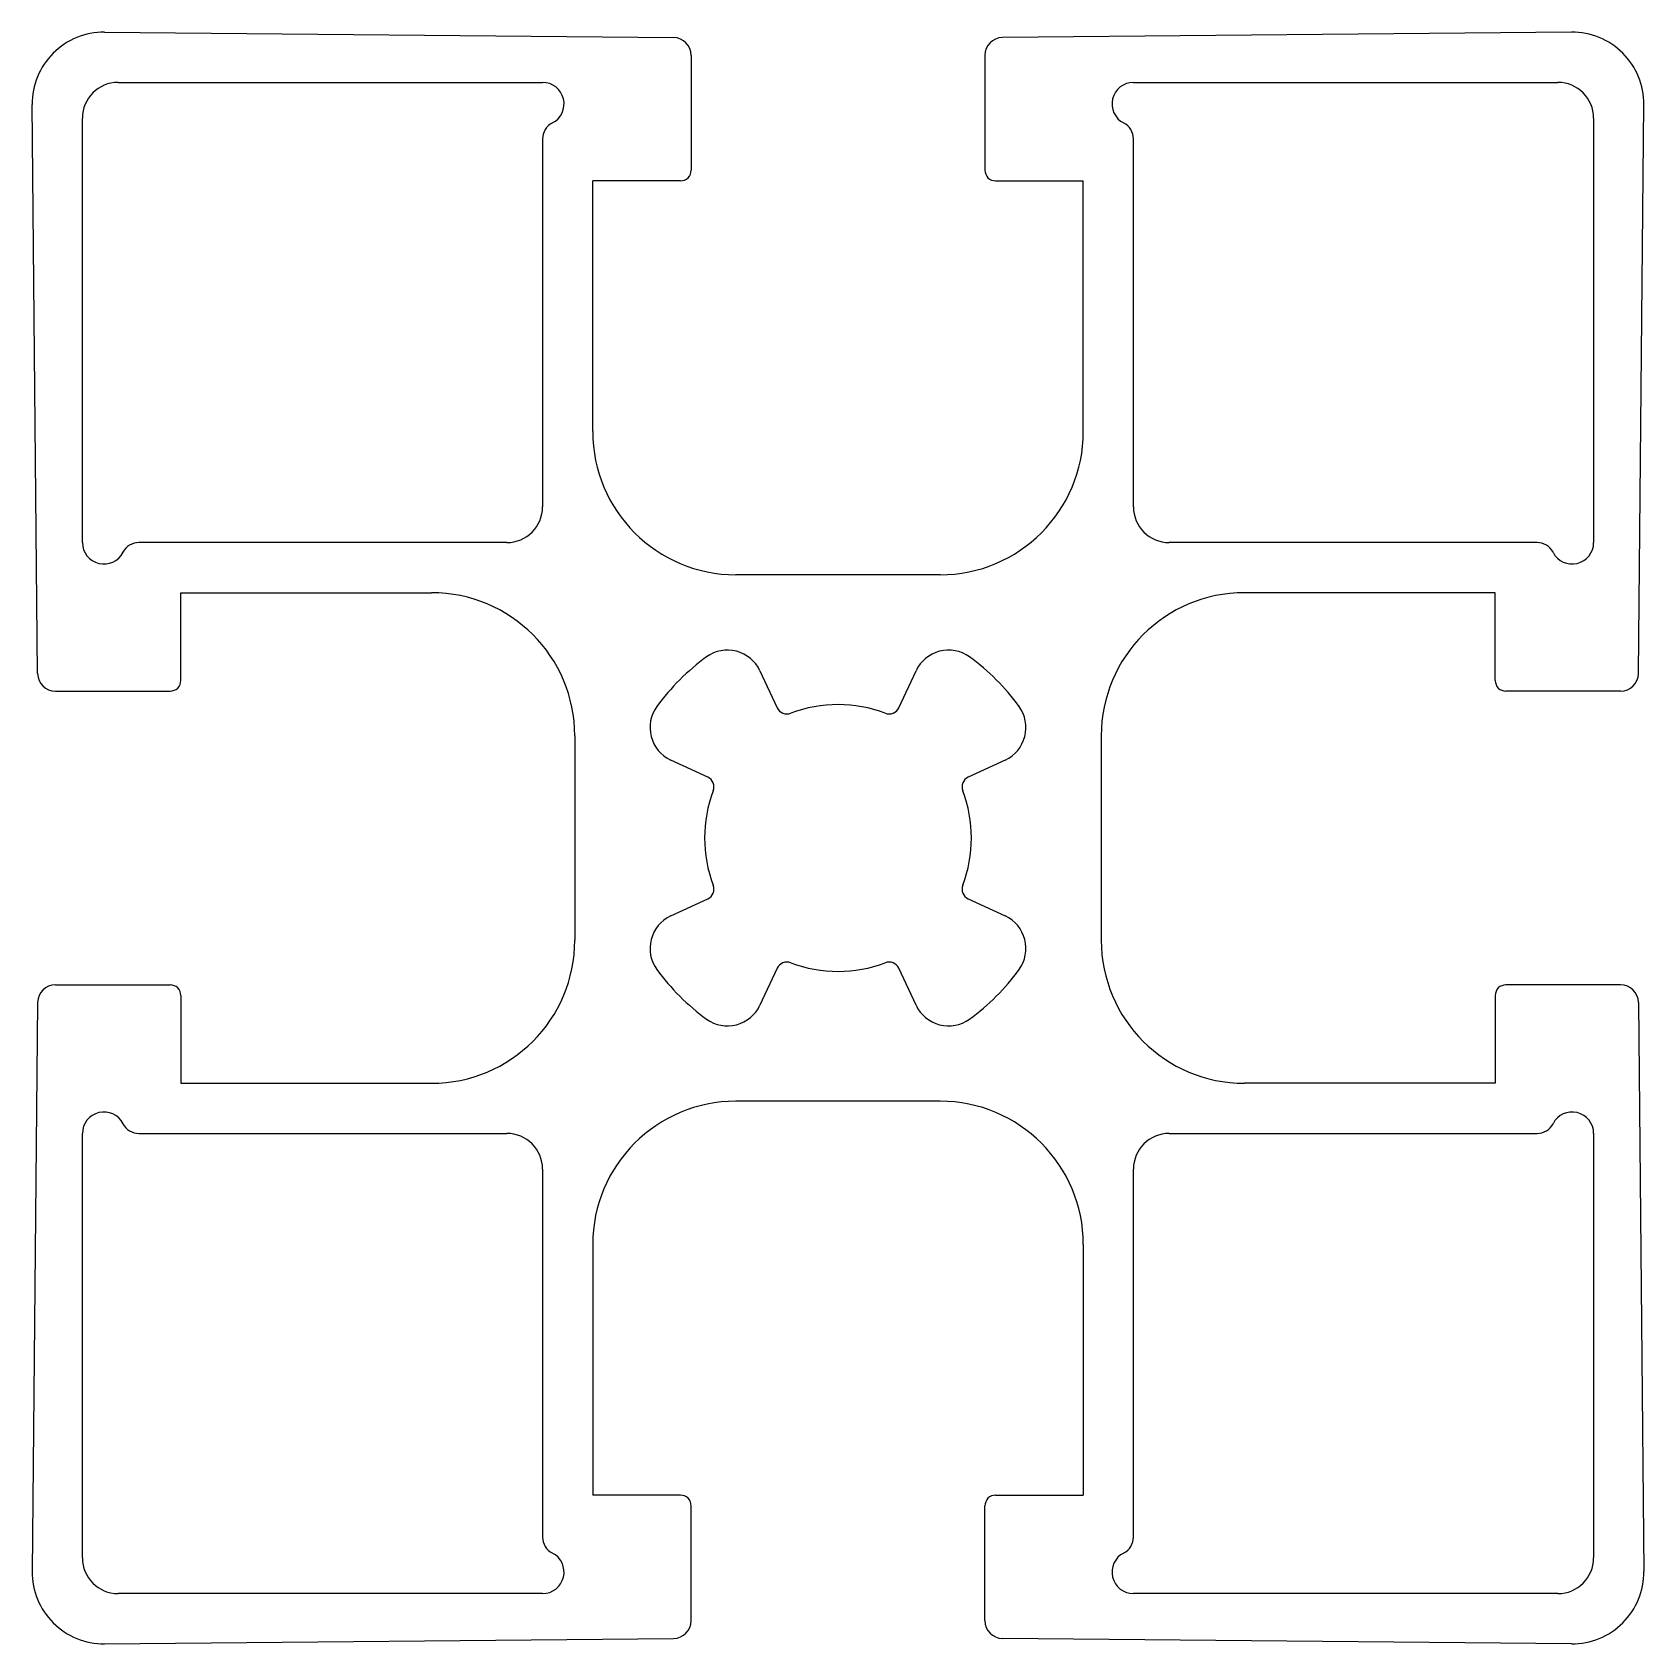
# Model space of a CAD drawing. Extents: x 2722 to 2767, y 2059.4 to 2104.4.
import ezdxf

# ---------------------------------------------------------------- set-up
doc = ezdxf.new("R2010")
doc.units = 0
doc.layers.get('0').update_dxf_attribs({"linetype": 'CONTINUOUS'})

msp = doc.modelspace()

# ---------------------------------------------------------------- linework, layer by layer
for p, q in [((2723.969, 2104.387), (2739.855, 2104.237)), ((2764.932, 2104.387), (2749.046, 2104.237)), ((2740.351, 2103.737), (2740.351, 2100.537)), ((2748.551, 2103.737), (2748.551, 2100.537)), ((2724.351, 2102.987), (2736.201, 2102.987)), ((2752.701, 2102.987), (2764.551, 2102.987)), ((2722.101, 2086.482), (2721.951, 2102.368)), ((2723.351, 2090.137), (2723.351, 2101.987)), ((2765.551, 2101.987), (2765.551, 2090.137)), ((2766.801, 2086.482), (2766.951, 2102.368)), ((2736.201, 2101.407), (2736.201, 2091.137)), ((2752.701, 2091.137), (2752.701, 2101.407)), ((2737.601, 2093.237), (2737.601, 2100.237)), ((2740.051, 2100.237), (2737.601, 2100.237)), ((2748.851, 2100.237), (2751.301, 2100.237)), ((2751.301, 2093.237), (2751.301, 2100.237)), ((2735.201, 2090.137), (2724.93, 2090.137)), ((2763.971, 2090.137), (2753.701, 2090.137)), ((2747.301, 2089.237), (2741.601, 2089.237)), ((2726.101, 2086.287), (2726.101, 2088.737)), ((2726.101, 2088.737), (2733.101, 2088.737)), ((2762.801, 2088.737), (2755.801, 2088.737)), ((2762.801, 2086.287), (2762.801, 2088.737)), ((2742.272, 2086.558), (2742.754, 2085.525)), ((2746.147, 2085.525), (2746.629, 2086.558)), ((2722.601, 2085.987), (2725.801, 2085.987)), ((2766.301, 2085.987), (2763.101, 2085.987)), ((2737.101, 2084.737), (2737.101, 2079.037)), ((2751.801, 2084.737), (2751.801, 2079.037)), ((2740.813, 2083.583), (2739.78, 2084.065)), ((2749.122, 2084.065), (2748.088, 2083.583)), ((2739.78, 2079.709), (2740.813, 2080.191)), ((2748.088, 2080.191), (2749.122, 2079.709)), ((2742.754, 2078.249), (2742.272, 2077.216)), ((2746.629, 2077.216), (2746.147, 2078.249)), ((2722.601, 2077.787), (2725.801, 2077.787)), ((2766.301, 2077.787), (2763.101, 2077.787)), ((2722.101, 2077.292), (2721.951, 2061.406)), ((2726.101, 2077.487), (2726.101, 2075.037)), ((2762.801, 2077.487), (2762.801, 2075.037)), ((2766.801, 2077.292), (2766.951, 2061.406)), ((2726.101, 2075.037), (2733.101, 2075.037)), ((2762.801, 2075.037), (2755.801, 2075.037)), ((2747.301, 2074.537), (2741.601, 2074.537)), ((2723.351, 2061.787), (2723.351, 2073.637)), ((2724.93, 2073.637), (2735.201, 2073.637)), ((2753.701, 2073.637), (2763.971, 2073.637)), ((2765.551, 2073.637), (2765.551, 2061.787)), ((2736.201, 2072.637), (2736.201, 2062.367)), ((2752.701, 2062.367), (2752.701, 2072.637)), ((2737.601, 2070.537), (2737.601, 2063.537)), ((2751.301, 2070.537), (2751.301, 2063.537)), ((2740.051, 2063.537), (2737.601, 2063.537)), ((2748.851, 2063.537), (2751.301, 2063.537)), ((2740.351, 2060.037), (2740.351, 2063.237)), ((2748.551, 2060.037), (2748.551, 2063.237)), ((2736.201, 2060.787), (2724.351, 2060.787)), ((2764.551, 2060.787), (2752.701, 2060.787)), ((2723.969, 2059.387), (2739.855, 2059.537)), ((2764.932, 2059.387), (2749.046, 2059.537))]:
    msp.add_line(p, q)
for centre, radius, start, end in [((2723.951, 2102.387), 2, 89.4592, 180.5408), ((2739.851, 2103.737), 0.5, 0, 89.4592), ((2749.051, 2103.737), 0.5, 90.5408, 180), ((2764.951, 2102.387), 2, 359.4592, 90.5408), ((2724.351, 2101.987), 1, 90, 180), ((2736.201, 2102.387), 0.6, 297.0357, 90), ((2752.701, 2102.387), 0.6, 90, 242.9643), ((2764.551, 2101.987), 1, 0, 90), ((2736.701, 2101.407), 0.5, 117.0357, 180), ((2752.201, 2101.407), 0.5, 0, 62.9643), ((2740.051, 2100.537), 0.3, 270, 0), ((2748.851, 2100.537), 0.3, 180, 270), ((2741.601, 2093.237), 4, 180, 270), ((2747.301, 2093.237), 4, 270, 0), ((2735.201, 2091.137), 1, 270, 0), ((2753.701, 2091.137), 1, 180, 270), ((2723.951, 2090.137), 0.6, 180, 332.9643), ((2724.93, 2089.637), 0.5, 90, 152.9643), ((2763.971, 2089.637), 0.5, 27.0357, 90), ((2764.951, 2090.137), 0.6, 207.0357, 360), ((2733.101, 2084.737), 4, 0, 90), ((2755.801, 2084.737), 4, 90, 180), ((2741.366, 2086.135), 1, 25, 125.9806), ((2747.535, 2086.135), 1, 54.0194, 155), ((2744.451, 2081.887), 6.25, 125.9806, 144.0194), ((2744.451, 2081.887), 6.25, 35.9806, 54.0194), ((2722.601, 2086.487), 0.5, 180.5408, 270), ((2725.801, 2086.287), 0.3, 270, 360), ((2763.101, 2086.287), 0.3, 180, 270), ((2766.301, 2086.487), 0.5, 270, 359.4592), ((2740.202, 2084.971), 1, 144.0194, 245), ((2743.026, 2085.651), 0.3, 205, 290.7255), ((2744.451, 2081.887), 3.725, 69.2745, 110.7255), ((2745.875, 2085.651), 0.3, 249.2745, 335), ((2748.699, 2084.971), 1, 295, 35.9806), ((2740.686, 2083.311), 0.3, 339.2745, 65), ((2748.215, 2083.311), 0.3, 115, 200.7255), ((2744.451, 2081.887), 3.725, 159.2745, 200.7255), ((2744.451, 2081.887), 3.725, 339.2745, 20.7255), ((2740.686, 2080.463), 0.3, 295, 20.7255), ((2748.215, 2080.463), 0.3, 159.2745, 245), ((2740.202, 2078.803), 1, 115, 215.9806), ((2748.699, 2078.803), 1, 324.0194, 65), ((2733.101, 2079.037), 4, 270, 0), ((2755.801, 2079.037), 4, 180, 270), ((2744.451, 2081.887), 6.25, 215.9806, 234.0194), ((2743.026, 2078.122), 0.3, 69.2745, 155), ((2744.451, 2081.887), 3.725, 249.2745, 290.7255), ((2745.875, 2078.122), 0.3, 25, 110.7255), ((2744.451, 2081.887), 6.25, 305.9806, 324.0194), ((2722.601, 2077.287), 0.5, 90, 179.4592), ((2725.801, 2077.487), 0.3, 0, 90), ((2763.101, 2077.487), 0.3, 90, 180), ((2766.301, 2077.287), 0.5, 0.5408, 90), ((2741.366, 2077.639), 1, 234.0194, 335), ((2747.535, 2077.639), 1, 205, 305.9806), ((2741.601, 2070.537), 4, 90, 180), ((2747.301, 2070.537), 4, 0, 90), ((2723.951, 2073.637), 0.6, 27.0357, 180), ((2764.951, 2073.637), 0.6, 0, 152.9643), ((2724.93, 2074.137), 0.5, 207.0357, 270), ((2735.201, 2072.637), 1, 0, 90), ((2753.701, 2072.637), 1, 90, 180), ((2763.971, 2074.137), 0.5, 270, 332.9643), ((2740.051, 2063.237), 0.3, 0, 90), ((2748.851, 2063.237), 0.3, 90, 180), ((2736.701, 2062.367), 0.5, 180, 242.9643), ((2752.201, 2062.367), 0.5, 297.0357, 360), ((2736.201, 2061.387), 0.6, 270, 62.9643), ((2752.701, 2061.387), 0.6, 117.0357, 270), ((2724.351, 2061.787), 1, 180, 270), ((2764.551, 2061.787), 1, 270, 360), ((2723.951, 2061.387), 2, 179.4592, 270.5408), ((2764.951, 2061.387), 2, 269.4592, 0.5408), ((2739.851, 2060.037), 0.5, 270.5408, 0), ((2749.051, 2060.037), 0.5, 180, 269.4592)]:
    msp.add_arc(centre, radius, start, end)

doc.saveas('drawing.dxf')
